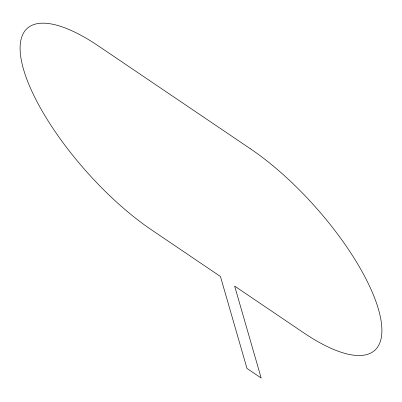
<?xml version="1.0" encoding="UTF-8"?>
<svg xmlns="http://www.w3.org/2000/svg" width="402" height="402" viewBox="0 0 402 402"><rect width="100%" height="100%" fill="white"/><g stroke="black" fill="none" stroke-linecap="round" stroke-linejoin="round"><path stroke-width="0.6" d="M250.526 148.861L98.395 45.949A146.75 51.134 48.3 0 0 23.512 69.285A146.75 51.134 48.3 0 0 151.474 229.833L220.437 276.491L246.979 368.433L261.174 378.036L234.637 286.093L303.605 332.745A146.75 51.134 48.3 0 0 378.488 309.409A146.75 51.134 48.3 0 0 250.526 148.861"/></g></svg>
